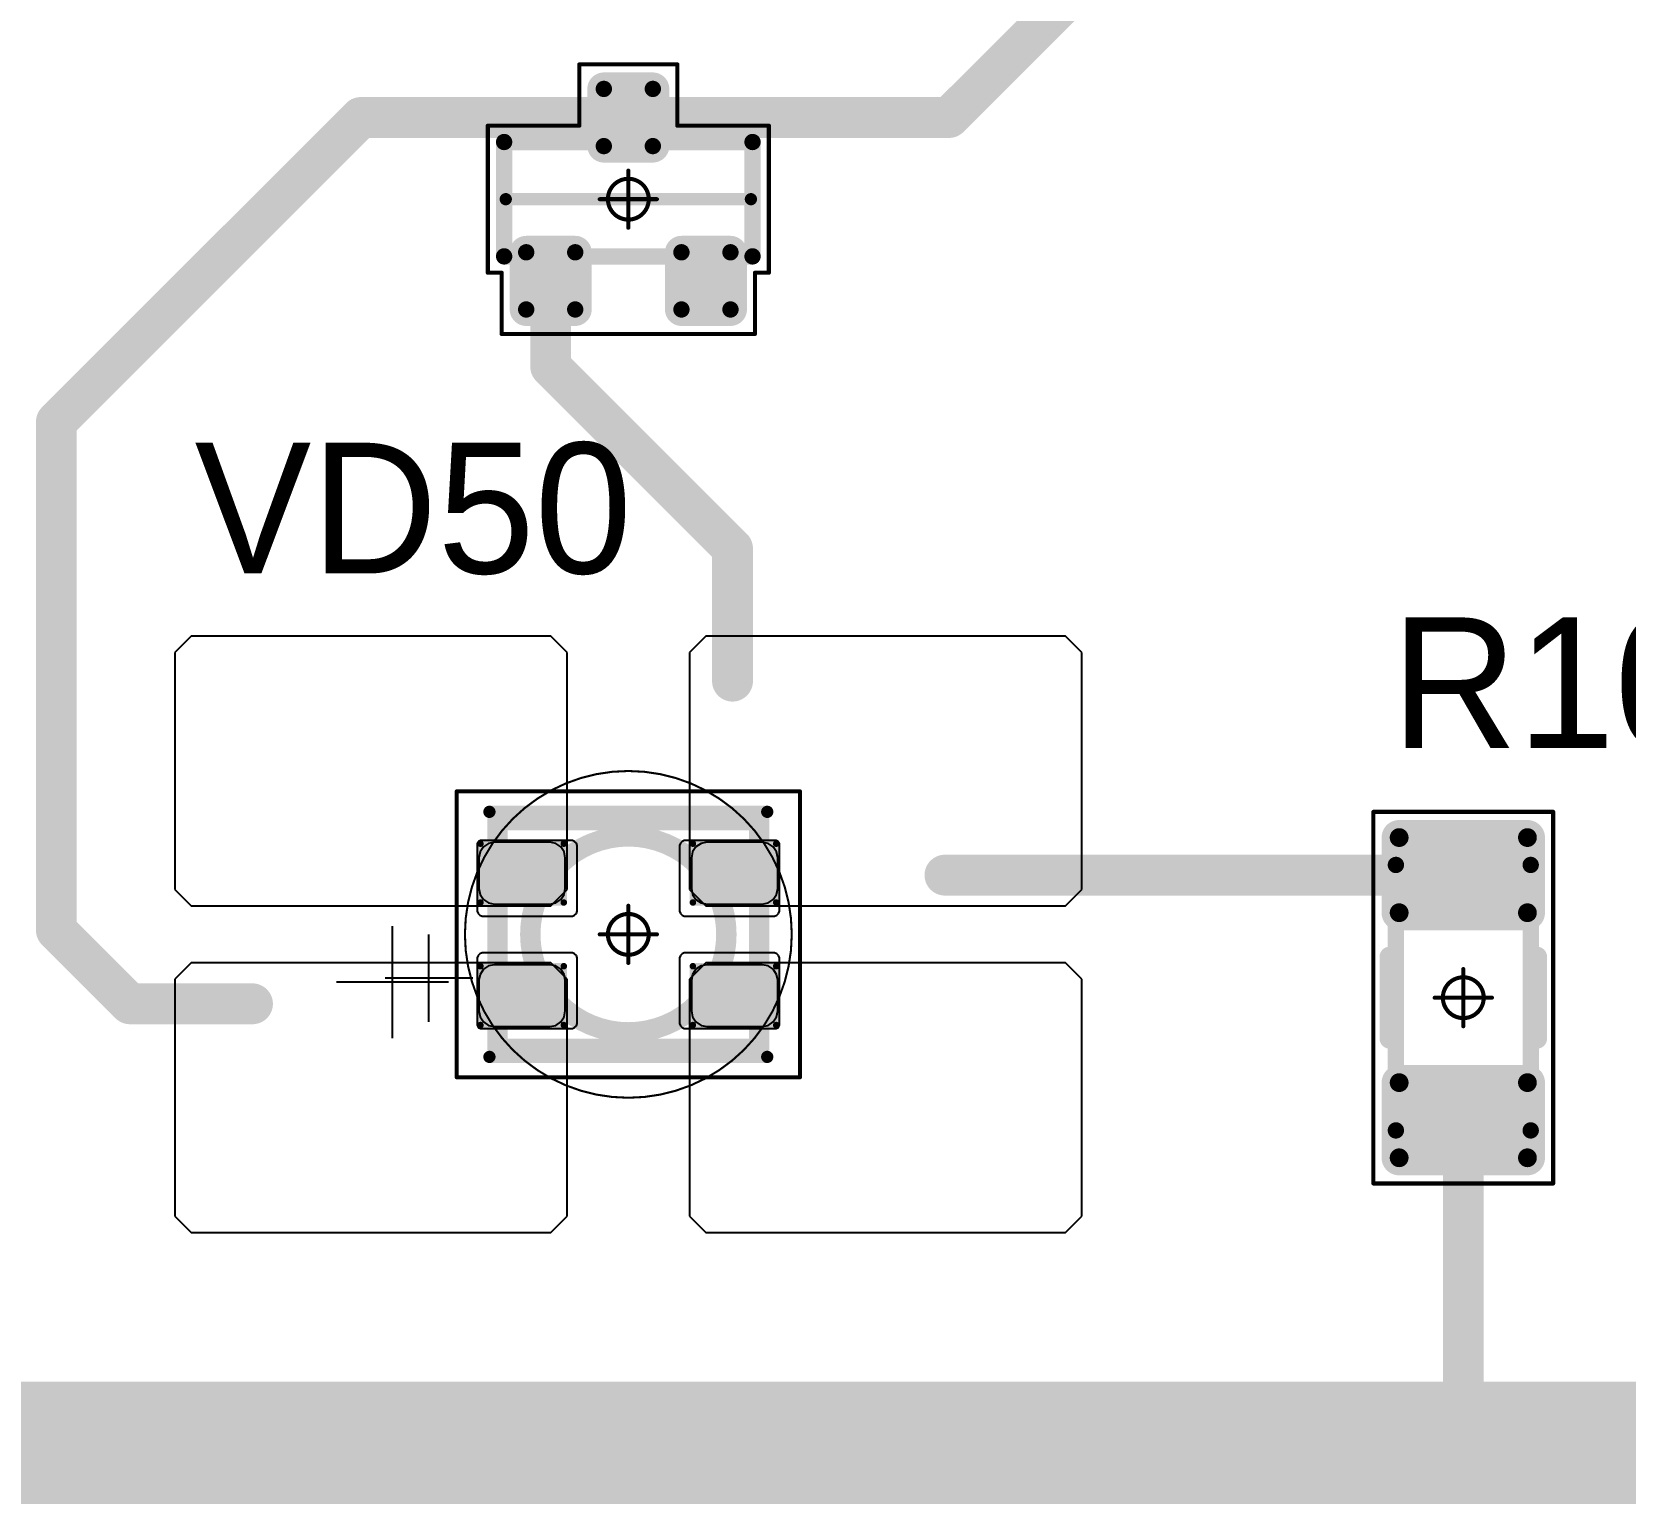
# Model space of a CAD drawing. Header units: millimetres. Extents: x 0 to 400, y 0 to 514.
# Drawn here: x 172.7 to 192.2, y 445.53 to 463.55 of the extents above; entities that cross this region are included whole.
import ezdxf

# ---------------------------------------------------------------- set-up
doc = ezdxf.new("R2010")
doc.units = ezdxf.units.MM
for name, color, linetype in [('Mechanical13', 56, 'Continuous'), ('Mechanical15', 56, 'Continuous'), ('Mechanical2', 216, 'Continuous'), ('TopLayer', 1, 'Continuous'), ('TopOverlay', 2, 'Continuous'), ('TopPaste', 8, 'Continuous'), ('TopSolder', 216, 'Continuous')]:
    doc.layers.add(name, color=color, linetype=linetype)

# ---------------------------------------------------------------- blocks, each defined once
blk = doc.blocks.new('SOT23_132')
at = {"layer": 'Mechanical13', "const_width": 0.1999996}
for points in [[(-0.7000011399999999, 1.52008078), (0.7000011399999999, 1.52008078)], [(-0.7000011399999999, 1.52008078), (-0.7000011399999999, -1.51991822)], [(0.7000011399999999, 1.52008078), (0.7000011399999999, -1.51991822)], [(-0.7000011399999999, -1.51991822), (0.7000011399999999, -1.51991822)]]:
    blk.add_lwpolyline(points, dxfattribs=at)
at = {"layer": 'Mechanical13', "const_width": 0.0999998}
for points in [[(-0.75000104, 1.52008078, 1), (-0.65000124, 1.52008078, 1)], [(-0.75000104, 1.52008078, 1), (-0.65000124, 1.52008078, 1)], [(0.65000124, 1.52008078, 1), (0.75000104, 1.52008078, 1)], [(0.65000124, 1.52008078, 1), (0.75000104, 1.52008078, 1)], [(-0.75000104, -1.51991822, 1), (-0.65000124, -1.51991822, 1)], [(-0.75000104, -1.51991822, 1), (-0.65000124, -1.51991822, 1)], [(0.65000124, -1.51991822, 1), (0.75000104, -1.51991822, 1)], [(0.65000124, -1.51991822, 1), (0.75000104, -1.51991822, 1)]]:
    blk.add_lwpolyline(points, format="xyb", close=True, dxfattribs=at)
at = {"layer": 'Mechanical15', "const_width": 0.0499999}
for points in [[(-1.64999924, 1.55008072), (-1.64999924, -1.54991816)], [(-1.64999924, 1.55008072), (-0.90000074, 1.55008072)], [(-0.90000074, 1.72008038), (-0.90000074, 1.55008072)], [(-0.90000074, 1.72008038), (0.90000074, 1.72008038)], [(0.90000074, 1.72008038), (0.90000074, 0.6000800799999999)], [(0.90000074, 0.6000800799999999), (1.64999924, 0.6000800799999999)], [(1.64999924, 0.6000800799999999), (1.64999924, -0.59991752)], [(0, 0.35008058), (0, -0.34991802)], [(-0.3499993, 8.128e-05), (0.3499993, 8.128e-05)], [(0.90000074, -0.59991752), (1.64999924, -0.59991752)], [(0.90000074, -0.59991752), (0.90000074, -1.71991782)], [(-1.64999924, -1.54991816), (-0.90000074, -1.54991816)], [(-0.90000074, -1.54991816), (-0.90000074, -1.71991782)], [(-0.90000074, -1.71991782), (0.90000074, -1.71991782)]]:
    blk.add_lwpolyline(points, dxfattribs=at)
at = {"layer": 'Mechanical15'}
for points, const_width in [([(-1.66249858, 1.55008072, 1), (-1.6374999, 1.55008072, 1)], 0.02499868), ([(-1.66249858, 1.55008072, 1), (-1.6374999, 1.55008072, 1)], 0.02499868), ([(-0.9125000799999999, 1.72008038, 1), (-0.8875014, 1.72008038, 1)], 0.02499868), ([(-0.9125000799999999, 1.72008038, 1), (-0.8875014, 1.72008038, 1)], 0.02499868), ([(-0.9125000799999999, 1.55008072, 1), (-0.8875014, 1.55008072, 1)], 0.02499868), ([(-0.9125000799999999, 1.55008072, 1), (-0.8875014, 1.55008072, 1)], 0.02499868), ([(0.8875014, 1.72008038, 1), (0.9125000799999999, 1.72008038, 1)], 0.02499868), ([(0.8875014, 1.72008038, 1), (0.9125000799999999, 1.72008038, 1)], 0.02499868), ([(0.8875014, 0.6000800799999999, 1), (0.9125000799999999, 0.6000800799999999, 1)], 0.02499868), ([(0.8875014, 0.6000800799999999, 1), (0.9125000799999999, 0.6000800799999999, 1)], 0.02499868), ([(1.6374999, 0.6000800799999999, 1), (1.66249858, 0.6000800799999999, 1)], 0.02499868), ([(1.6374999, 0.6000800799999999, 1), (1.66249858, 0.6000800799999999, 1)], 0.02499868), ([(0.2499995, 8.128e-05, 1), (-0.2499995, 8.128e-05, 1)], 0.0499999), ([(-0.01249934, 0.35008058, 1), (0.01249934, 0.35008058, 1)], 0.02499868), ([(-0.36249864, 8.128e-05, 1), (-0.33749996, 8.128e-05, 1)], 0.02499868), ([(-0.26249884, 8.128e-05, 1), (-0.23750016, 8.128e-05, 1)], 0.02499868), ([(0.23750016, 8.128e-05, 1), (0.26249884, 8.128e-05, 1)], 0.02499868), ([(0.33749996, 8.128e-05, 1), (0.36249864, 8.128e-05, 1)], 0.02499868), ([(-0.01249934, -0.34991802, 1), (0.01249934, -0.34991802, 1)], 0.02499868), ([(0.8875014, -0.59991752, 1), (0.9125000799999999, -0.59991752, 1)], 0.02499868), ([(0.8875014, -0.59991752, 1), (0.9125000799999999, -0.59991752, 1)], 0.02499868), ([(1.6374999, -0.59991752, 1), (1.66249858, -0.59991752, 1)], 0.02499868), ([(1.6374999, -0.59991752, 1), (1.66249858, -0.59991752, 1)], 0.02499868), ([(-1.66249858, -1.54991816, 1), (-1.6374999, -1.54991816, 1)], 0.02499868), ([(-1.66249858, -1.54991816, 1), (-1.6374999, -1.54991816, 1)], 0.02499868), ([(-0.9125000799999999, -1.54991816, 1), (-0.8875014, -1.54991816, 1)], 0.02499868), ([(-0.9125000799999999, -1.54991816, 1), (-0.8875014, -1.54991816, 1)], 0.02499868), ([(-0.9125000799999999, -1.71991782, 1), (-0.8875014, -1.71991782, 1)], 0.02499868), ([(-0.9125000799999999, -1.71991782, 1), (-0.8875014, -1.71991782, 1)], 0.02499868), ([(0.8875014, -1.71991782, 1), (0.9125000799999999, -1.71991782, 1)], 0.02499868), ([(0.8875014, -1.71991782, 1), (0.9125000799999999, -1.71991782, 1)], 0.02499868)]:
    blk.add_lwpolyline(points, format="xyb", close=True, dxfattribs=dict(at, const_width=const_width))
at = {"layer": 'TopLayer', "const_width": 0.0999998}
for points in [[(-1.39999974, 1.25008132, 1), (-1.29999994, 1.25008132, 1)], [(-0.7000011399999999, 1.25008132, 1), (-0.6000013399999999, 1.25008132, 1)], [(-1.39999974, 0.65008252, 1), (-1.29999994, 0.65008252, 1)], [(-0.7000011399999999, 0.65008252, 1), (-0.6000013399999999, 0.65008252, 1)], [(0.6000013399999999, 0.30008068, 1), (0.7000011399999999, 0.30008068, 1)], [(1.29999994, 0.30008068, 1), (1.39999974, 0.30008068, 1)], [(0.6000013399999999, -0.29991812, 1), (0.7000011399999999, -0.29991812, 1)], [(1.29999994, -0.29991812, 1), (1.39999974, -0.29991812, 1)], [(-1.39999974, -0.64991996, 1), (-1.29999994, -0.64991996, 1)], [(-0.7000011399999999, -0.64991996, 1), (-0.6000013399999999, -0.64991996, 1)], [(-1.39999974, -1.24991876, 1), (-1.29999994, -1.24991876, 1)], [(-0.7000011399999999, -1.24991876, 1), (-0.6000013399999999, -1.24991876, 1)]]:
    blk.add_lwpolyline(points, format="xyb", close=True, dxfattribs=at)
at = {"layer": 'TopLayer'}
for points in [[(-1.44999964, 1.25008132), (-1.44999964, 0.65008252), (-0.55000144, 1.25008132), (-0.55000144, 0.65008252)], [(-1.34999984, 1.35008112), (-1.34999984, 0.55008272), (-0.65000124, 1.35008112), (-0.65000124, 0.55008272)], [(0.65000124, 0.40008048), (0.65000124, -0.39991792), (1.34999984, 0.40008048), (1.34999984, -0.39991792)], [(0.55000144, 0.30008068), (0.55000144, -0.29991812), (1.44999964, 0.30008068), (1.44999964, -0.29991812)], [(-1.34999984, -0.54992016), (-1.34999984, -1.34991856), (-0.65000124, -0.54992016), (-0.65000124, -1.34991856)], [(-1.44999964, -0.64991996), (-1.44999964, -1.24991876), (-0.55000144, -0.64991996), (-0.55000144, -1.24991876)]]:
    blk.add_solid(points, dxfattribs=at)
at = {"layer": 'TopOverlay', "const_width": 0.1499997}
blk.add_lwpolyline([(0, 1.49999954), (0, -1.49999954)], dxfattribs=at)
at = {"layer": 'TopOverlay', "const_width": 0.07499858}
for points in [[(-0.03750056, 1.49999954, 1), (0.03750056, 1.49999954, 1)], [(-0.03750056, -1.49999954, 1), (0.03750056, -1.49999954, 1)]]:
    blk.add_lwpolyline(points, format="xyb", close=True, dxfattribs=at)
at = {"layer": 'TopPaste', "const_width": 0.07499858}
for points in [[(-1.38749786, 1.25008132, 1), (-1.31250182, 1.25008132, 1)], [(-0.68749926, 1.25008132, 1), (-0.61250322, 1.25008132, 1)], [(-1.38749786, 0.65008252, 1), (-1.31250182, 0.65008252, 1)], [(-0.68749926, 0.65008252, 1), (-0.61250322, 0.65008252, 1)], [(0.61250322, 0.30008068, 1), (0.68749926, 0.30008068, 1)], [(1.31250182, 0.30008068, 1), (1.38749786, 0.30008068, 1)], [(0.61250322, -0.29991812, 1), (0.68749926, -0.29991812, 1)], [(1.31250182, -0.29991812, 1), (1.38749786, -0.29991812, 1)], [(-1.38749786, -0.64991996, 1), (-1.31250182, -0.64991996, 1)], [(-0.68749926, -0.64991996, 1), (-0.61250322, -0.64991996, 1)], [(-1.38749786, -1.24991876, 1), (-1.31250182, -1.24991876, 1)], [(-0.68749926, -1.24991876, 1), (-0.61250322, -1.24991876, 1)]]:
    blk.add_lwpolyline(points, format="xyb", close=True, dxfattribs=at)
at = {"layer": 'TopPaste'}
for points in [[(-1.42499842, 1.25008132), (-1.42499842, 0.65008252), (-0.5750026599999999, 1.25008132), (-0.5750026599999999, 0.65008252)], [(-1.34999984, 1.3250799), (-1.34999984, 0.57508394), (-0.65000124, 1.3250799), (-0.65000124, 0.57508394)], [(0.5750026599999999, 0.30008068), (0.5750026599999999, -0.29991812), (1.42499842, 0.30008068), (1.42499842, -0.29991812)], [(0.65000124, 0.37507926), (0.65000124, -0.3749166999999999), (1.34999984, 0.37507926), (1.34999984, -0.3749166999999999)], [(-1.34999984, -0.57492138), (-1.34999984, -1.32491734), (-0.65000124, -0.57492138), (-0.65000124, -1.32491734)], [(-1.42499842, -0.64991996), (-1.42499842, -1.24991876), (-0.5750026599999999, -0.64991996), (-0.5750026599999999, -1.24991876)]]:
    blk.add_solid(points, dxfattribs=at)
at = {"layer": 'TopSolder', "const_width": 0.2015998}
for points in [[(-1.45079974, 1.25008132, 1), (-1.24919994, 1.25008132, 1)], [(-0.75080114, 1.25008132, 1), (-0.5492013399999999, 1.25008132, 1)], [(-1.45079974, 0.65008252, 1), (-1.24919994, 0.65008252, 1)], [(-0.75080114, 0.65008252, 1), (-0.5492013399999999, 0.65008252, 1)], [(0.5492013399999999, 0.30008068, 1), (0.75080114, 0.30008068, 1)], [(1.24919994, 0.30008068, 1), (1.45079974, 0.30008068, 1)], [(0.5492013399999999, -0.29991812, 1), (0.75080114, -0.29991812, 1)], [(1.24919994, -0.29991812, 1), (1.45079974, -0.29991812, 1)], [(-1.45079974, -0.64991996, 1), (-1.24919994, -0.64991996, 1)], [(-0.75080114, -0.64991996, 1), (-0.5492013399999999, -0.64991996, 1)], [(-1.45079974, -1.24991876, 1), (-1.24919994, -1.24991876, 1)], [(-0.75080114, -1.24991876, 1), (-0.5492013399999999, -1.24991876, 1)]]:
    blk.add_lwpolyline(points, format="xyb", close=True, dxfattribs=at)
at = {"layer": 'TopSolder'}
for points in [[(-1.34999984, 1.45168112), (-1.34999984, 0.44848272), (-0.65000124, 1.45168112), (-0.65000124, 0.44848272)], [(-1.55159964, 1.25008132), (-1.55159964, 0.65008252), (-0.4484014399999999, 1.25008132), (-0.4484014399999999, 0.65008252)], [(0.65000124, 0.50168048), (0.65000124, -0.50151792), (1.34999984, 0.50168048), (1.34999984, -0.50151792)], [(0.4484014399999999, 0.30008068), (0.4484014399999999, -0.29991812), (1.55159964, 0.30008068), (1.55159964, -0.29991812)], [(-1.34999984, -0.44832016), (-1.34999984, -1.45151856), (-0.65000124, -0.44832016), (-0.65000124, -1.45151856)], [(-1.55159964, -0.64991996), (-1.55159964, -1.24991876), (-0.4484014399999999, -0.64991996), (-0.4484014399999999, -1.24991876)]]:
    blk.add_solid(points, dxfattribs=at)
blk = doc.blocks.new('E65F_305')
at = {"layer": 'Mechanical13'}
for p, q in [((2.44058186, 1.07119928), (2.44058186, 0)), ((1.90498222, 0.5355996399999999), (2.9761815, 0.5355996399999999))]:
    blk.add_line(p, q, dxfattribs=at)
at = {"layer": 'Mechanical13', "const_width": 0.2499995}
for points in [[(-1.60001712, 1.39999974), (-1.60001712, -1.39999974)], [(1.59998156, 1.39999974), (-1.60001712, 1.39999974)], [(1.59998156, 1.39999974), (1.59998156, -1.39999974)], [(1.59998156, -1.39999974), (-1.60001712, -1.39999974)]]:
    blk.add_lwpolyline(points, dxfattribs=at)
at = {"layer": 'Mechanical13'}
for points, const_width in [([(-1.66251636, 1.39999974, 1), (-1.53751788, 1.39999974, 1)], 0.12499848), ([(-1.66251636, 1.39999974, 1), (-1.53751788, 1.39999974, 1)], 0.12499848), ([(1.53748232, 1.39999974, 1), (1.6624808, 1.39999974, 1)], 0.12499848), ([(1.53748232, 1.39999974, 1), (1.6624808, 1.39999974, 1)], 0.12499848), ([(1.19998236, 0, 1), (-1.20001792, 0, 1)], 0.2499995), ([(-1.26251716, 0, 1), (-1.13751868, 0, 1)], 0.12499848), ([(1.13748312, 0, 1), (1.2624816, 0, 1)], 0.12499848), ([(-1.66251636, -1.39999974, 1), (-1.53751788, -1.39999974, 1)], 0.12499848), ([(-1.66251636, -1.39999974, 1), (-1.53751788, -1.39999974, 1)], 0.12499848), ([(1.53748232, -1.39999974, 1), (1.6624808, -1.39999974, 1)], 0.12499848), ([(1.53748232, -1.39999974, 1), (1.6624808, -1.39999974, 1)], 0.12499848)]:
    blk.add_lwpolyline(points, format="xyb", close=True, dxfattribs=dict(at, const_width=const_width))
at = {"layer": 'Mechanical15', "const_width": 0.0499999}
for points in [[(2.09996532, 1.74999904), (-2.10003644, 1.75000158)], [(-2.10003644, 1.75000158), (-2.10003644, -1.75000158)], [(2.09996532, 1.74999904), (2.09996532, -1.74999904)], [(-1.778e-05, 0.3499993), (-1.778e-05, -0.3499993)], [(-1.778e-05, 0.3499993), (-1.778e-05, -0.3499993)], [(0.34996374, 1.778e-05), (-0.35003486, 1.778e-05)], [(0.34998152, 0), (-0.35001708, 0)], [(2.09996532, -1.74999904), (-2.10003644, -1.75000158)]]:
    blk.add_lwpolyline(points, dxfattribs=at)
at = {"layer": 'Mechanical15'}
for points, const_width in [([(-2.11253578, 1.75000158, 1), (-2.0875371, 1.75000158, 1)], 0.02499868), ([(-2.11253578, 1.75000158, 1), (-2.0875371, 1.75000158, 1)], 0.02499868), ([(2.08746598, 1.74999904, 1), (2.11246466, 1.74999904, 1)], 0.02499868), ([(2.08746598, 1.74999904, 1), (2.11246466, 1.74999904, 1)], 0.02499868), ([(0.24996394, 1.778e-05, 1), (-0.25003506, 1.778e-05, 1)], 0.0499999), ([(0.24998172, 0, 1), (-0.25001728, 0, 1)], 0.0499999), ([(-0.01251712, 0.3499993, 1), (0.01248156, 0.3499993, 1)], 0.02499868), ([(-0.01251712, 0.3499993, 1), (0.01248156, 0.3499993, 1)], 0.02499868), ([(-0.3625342, 1.778e-05, 1), (-0.33753552, 1.778e-05, 1)], 0.02499868), ([(-0.36251642, 0, 1), (-0.33751774, 0, 1)], 0.02499868), ([(-0.2625344, 1.778e-05, 1), (-0.23753572, 1.778e-05, 1)], 0.02499868), ([(-0.26251662, 0, 1), (-0.23751794, 0, 1)], 0.02499868), ([(0.2374646, 1.778e-05, 1), (0.26246328, 1.778e-05, 1)], 0.02499868), ([(0.23748238, 0, 1), (0.26248106, 0, 1)], 0.02499868), ([(0.3374643999999999, 1.778e-05, 1), (0.36246308, 1.778e-05, 1)], 0.02499868), ([(0.33748218, 0, 1), (0.36248086, 0, 1)], 0.02499868), ([(-0.01251712, -0.3499993, 1), (0.01248156, -0.3499993, 1)], 0.02499868), ([(-0.01251712, -0.3499993, 1), (0.01248156, -0.3499993, 1)], 0.02499868), ([(-2.11253578, -1.75000158, 1), (-2.0875371, -1.75000158, 1)], 0.02499868), ([(-2.11253578, -1.75000158, 1), (-2.0875371, -1.75000158, 1)], 0.02499868), ([(2.08746598, -1.74999904, 1), (2.11246466, -1.74999904, 1)], 0.02499868), ([(2.08746598, -1.74999904, 1), (2.11246466, -1.74999904, 1)], 0.02499868)]:
    blk.add_lwpolyline(points, format="xyb", close=True, dxfattribs=dict(at, const_width=const_width))
at = {"layer": 'TopLayer'}
for p, q in [((-5.35001724, 3.64999778), (-5.55001684, 3.44999818)), ((-0.9500158799999998, 3.650002859999999), (-5.35001724, 3.65000032)), ((-5.35001724, 3.65000032), (-5.35001724, 3.64999778)), ((-0.75001374, 3.45000072), (-0.9500158799999998, 3.650002859999999)), ((0.9499803199999999, 3.64999778), (0.7499807199999999, 3.44999818)), ((5.34997914, 3.65000032), (0.9499803199999999, 3.650002859999999)), ((0.9499803199999999, 3.650002859999999), (0.9499803199999999, 3.64999778)), ((5.54997874, 3.45000072), (5.34997914, 3.65000032)), ((-5.55001684, 3.44999818), (-5.54973236, 3.4497137)), ((-5.54973236, 3.4497137), (-5.54973236, 0.5499989)), ((-0.75001628, 0.54999636), (-0.75001374, 3.45000072)), ((0.7499807199999999, 3.44999818), (0.7502652, 3.4497137)), ((0.7502652, 3.4497137), (0.7502652, 0.5499989)), ((5.54998128, 0.54999636), (5.54997874, 3.45000072)), ((-5.54973236, 0.5499989), (-5.35001724, 0.3499993)), ((-0.9500158799999998, 0.3499993), (-0.75001628, 0.54999636)), ((0.7502652, 0.5499989), (0.9499803199999999, 0.3499993)), ((5.349981679999999, 0.3499993), (5.54998128, 0.54999636)), ((-5.35001724, 0.3499993), (-0.9500158799999998, 0.3499993)), ((0.9499803199999999, 0.3499993), (5.349981679999999, 0.3499993)), ((-5.35001724, -0.35000184), (-5.55001684, -0.55000144)), ((-0.9500158799999998, -0.3499993), (-5.35001724, -0.3499993)), ((-5.35001724, -0.3499993), (-5.35001724, -0.35000184)), ((-0.75001628, -0.54999636), (-0.9500158799999998, -0.3499993)), ((0.9499803199999999, -0.35000184), (0.7499807199999999, -0.55000144)), ((5.349981679999999, -0.3499993), (0.9499803199999999, -0.3499993)), ((0.9499803199999999, -0.3499993), (0.9499803199999999, -0.35000184)), ((5.54998128, -0.54999636), (5.349981679999999, -0.3499993)), ((-5.55001684, -0.55000144), (-5.54973236, -0.55028592)), ((-5.54973236, -0.55028592), (-5.54973236, -3.45000072)), ((-0.75001374, -3.45000072), (-0.75001628, -0.54999636)), ((0.7499807199999999, -0.55000144), (0.7502652, -0.55028592)), ((0.7502652, -0.55028592), (0.7502652, -3.45000072)), ((5.54997874, -3.45000072), (5.54998128, -0.54999636)), ((-5.54973236, -3.45000072), (-5.35001724, -3.65000032)), ((-0.9500158799999998, -3.650002859999999), (-0.75001374, -3.45000072)), ((0.7502652, -3.45000072), (0.9499803199999999, -3.650002859999999)), ((5.34997914, -3.65000032), (5.54997874, -3.45000072)), ((-5.35001724, -3.65000032), (-0.9500158799999998, -3.650002859999999)), ((0.9499803199999999, -3.650002859999999), (5.34997914, -3.65000032))]:
    blk.add_line(p, q, dxfattribs=at)
at = {"layer": 'TopLayer', "const_width": 0.03999991999999999}
for points in [[(-1.82994554, 1.11000032, 1), (-1.78994562, 1.11000032, 1)], [(-0.8099475799999999, 1.11000032, 1), (-0.7699476599999999, 1.11000032, 1)], [(0.77005434, 1.11000032, 1), (0.81005426, 1.11000032, 1)], [(1.7900523, 1.11000032, 1), (1.83005222, 1.11000032, 1)], [(-1.82994554, 0.39000176, 1), (-1.78994562, 0.39000176, 1)], [(-0.8099475799999999, 0.39000176, 1), (-0.7699476599999999, 0.39000176, 1)], [(0.77005434, 0.39000176, 1), (0.81005426, 0.39000176, 1)], [(1.7900523, 0.39000176, 1), (1.83005222, 0.39000176, 1)], [(-1.82994554, -0.39000176, 1), (-1.78994562, -0.39000176, 1)], [(-0.8099475799999999, -0.39000176, 1), (-0.7699476599999999, -0.39000176, 1)], [(0.77005434, -0.39000176, 1), (0.81005426, -0.39000176, 1)], [(1.7900523, -0.39000176, 1), (1.83005222, -0.39000176, 1)], [(-1.82994554, -1.11000032, 1), (-1.78994562, -1.11000032, 1)], [(-0.8099475799999999, -1.11000032, 1), (-0.7699476599999999, -1.11000032, 1)], [(0.77005434, -1.11000032, 1), (0.81005426, -1.11000032, 1)], [(1.7900523, -1.11000032, 1), (1.83005222, -1.11000032, 1)]]:
    blk.add_lwpolyline(points, format="xyb", close=True, dxfattribs=at)
at = {"layer": 'TopLayer'}
for points in [[(-1.8499455, 1.11000032), (-1.8499455, 0.39000176), (-0.7499477, 1.11000032), (-0.7499477, 0.39000176)], [(-1.80994558, 1.15000024), (-1.80994558, 0.35000184), (-0.78994762, 1.15000024), (-0.78994762, 0.35000184)], [(0.7500543799999999, 1.11000032), (0.7500543799999999, 0.39000176), (1.85005218, 1.11000032), (1.85005218, 0.39000176)], [(0.7900543, 1.15000024), (0.7900543, 0.35000184), (1.81005226, 1.15000024), (1.81005226, 0.35000184)], [(-1.80994558, -0.35000184), (-1.80994558, -1.15000024), (-0.78994762, -0.35000184), (-0.78994762, -1.15000024)], [(0.7900543, -0.35000184), (0.7900543, -1.15000024), (1.81005226, -0.35000184), (1.81005226, -1.15000024)], [(-1.8499455, -0.39000176), (-1.8499455, -1.11000032), (-0.7499477, -0.39000176), (-0.7499477, -1.11000032)], [(0.7500543799999999, -0.39000176), (0.7500543799999999, -1.11000032), (1.85005218, -0.39000176), (1.85005218, -1.11000032)]]:
    blk.add_solid(points, dxfattribs=at)
at = {"layer": 'TopOverlay'}
for p, q in [((2.88554922, 1.27113538), (2.88554922, -0.0999998)), ((2.1999829, 0.58556652), (3.57111808, 0.58556652))]:
    blk.add_line(p, q, dxfattribs=at)
at = {"layer": 'TopOverlay', "const_width": 0.1499997}
for points in [[(1.69998136, 1.49999954), (-1.70001692, 1.49999954)], [(1.69998136, -1.49999954), (-1.70001692, -1.49999954)]]:
    blk.add_lwpolyline(points, dxfattribs=at)
at = {"layer": 'TopOverlay', "const_width": 0.07499858}
for points in [[(-1.73751748, 1.49999954, 1), (-1.66251636, 1.49999954, 1)], [(1.6624808, 1.49999954, 1), (1.73748192, 1.49999954, 1)], [(-1.73751748, -1.49999954, 1), (-1.66251636, -1.49999954, 1)], [(1.6624808, -1.49999954, 1), (1.73748192, -1.49999954, 1)]]:
    blk.add_lwpolyline(points, format="xyb", close=True, dxfattribs=at)
at = {"layer": 'TopPaste'}
for p, q in [((-1.81413912, 1.01066092), (-1.82869078, 0.9375012999999999)), ((-1.77269648, 1.0726801), (-1.81413912, 1.01066092)), ((-1.7106773, 1.11412274), (-1.77269648, 1.0726801)), ((-1.63751768, 1.1286744), (-1.7106773, 1.11412274)), ((-0.96251776, 1.1286744), (-1.63751768, 1.1286744)), ((-0.8893581399999999, 1.11412274), (-0.96251776, 1.1286744)), ((-0.82733896, 1.0726801), (-0.8893581399999999, 1.11412274)), ((-0.78589632, 1.01066092), (-0.82733896, 1.0726801)), ((-0.7713446599999999, 0.9375012999999999), (-0.78589632, 1.01066092)), ((0.7858607599999999, 1.01066092), (0.7713091, 0.9375012999999999)), ((0.8273034, 1.0726801), (0.7858607599999999, 1.01066092)), ((0.88932258, 1.11412274), (0.8273034, 1.0726801)), ((0.9624822000000001, 1.1286744), (0.88932258, 1.11412274)), ((1.63748212, 1.1286744), (0.9624822000000001, 1.1286744)), ((1.71064174, 1.11412274), (1.63748212, 1.1286744)), ((1.77266092, 1.0726801), (1.71064174, 1.11412274)), ((1.81410356, 1.01066092), (1.77266092, 1.0726801)), ((1.82865522, 0.9375012999999999), (1.81410356, 1.01066092)), ((-1.82869078, 0.9375012999999999), (-1.82869078, 0.56250078)), ((-0.7713446599999999, 0.56250078), (-0.7713446599999999, 0.9375012999999999)), ((0.7713091, 0.9375012999999999), (0.7713091, 0.56250078)), ((1.82865522, 0.56250078), (1.82865522, 0.9375012999999999)), ((-1.82869078, 0.56250078), (-1.81413912, 0.4893386199999999)), ((-1.81413912, 0.4893386199999999), (-1.77269648, 0.42732198)), ((-1.77269648, 0.42732198), (-1.7106773, 0.3858768)), ((-0.8893581399999999, 0.3858768), (-0.82733896, 0.42732198)), ((-0.82733896, 0.42732198), (-0.78589632, 0.4893386199999999)), ((-0.78589632, 0.4893386199999999), (-0.7713446599999999, 0.56250078)), ((0.7713091, 0.56250078), (0.7858633, 0.4893411599999999)), ((0.7858633, 0.4893411599999999), (0.8273034, 0.42732198)), ((0.8273034, 0.42732198), (0.88932258, 0.38587934)), ((1.71064174, 0.3858768), (1.77266092, 0.42732198)), ((1.77266092, 0.42732198), (1.8141061, 0.4893411599999999)), ((1.8141061, 0.4893411599999999), (1.82865522, 0.56250078)), ((-1.7106773, 0.3858768), (-1.63751768, 0.3713251399999999)), ((-1.63751768, 0.3713251399999999), (-0.96251776, 0.3713251399999999)), ((-0.96251776, 0.3713251399999999), (-0.8893581399999999, 0.3858768)), ((0.88932258, 0.38587934), (0.9624822000000001, 0.3713251399999999)), ((0.9624822000000001, 0.3713251399999999), (1.63748212, 0.37132768)), ((1.63748212, 0.37132768), (1.71064174, 0.3858768)), ((-1.7106773, -0.3858768), (-1.77269648, -0.42732198)), ((-1.63751768, -0.3713251399999999), (-1.7106773, -0.3858768)), ((-0.96251776, -0.3713251399999999), (-1.63751768, -0.3713251399999999)), ((-0.8893581399999999, -0.3858768), (-0.96251776, -0.3713251399999999)), ((-0.82733896, -0.42732198), (-0.8893581399999999, -0.3858768)), ((0.88932258, -0.38587934), (0.8273034, -0.42732198)), ((0.9624822000000001, -0.3713251399999999), (0.88932258, -0.38587934)), ((1.63748212, -0.37132768), (0.9624822000000001, -0.3713251399999999)), ((1.71064174, -0.3858768), (1.63748212, -0.37132768)), ((1.77266092, -0.42732198), (1.71064174, -0.3858768)), ((-1.81413912, -0.4893386199999999), (-1.82869078, -0.56250078)), ((-1.82869078, -0.56250078), (-1.82869078, -0.9375012999999999)), ((-1.77269648, -0.42732198), (-1.81413912, -0.4893386199999999)), ((-0.78589632, -0.4893386199999999), (-0.82733896, -0.42732198)), ((-0.7713446599999999, -0.56250078), (-0.78589632, -0.4893386199999999)), ((-0.7713446599999999, -0.9375012999999999), (-0.7713446599999999, -0.56250078)), ((0.7858633, -0.4893411599999999), (0.7713091, -0.56250078)), ((0.7713091, -0.56250078), (0.7713091, -0.9375012999999999)), ((0.8273034, -0.42732198), (0.7858633, -0.4893411599999999)), ((1.8141061, -0.4893411599999999), (1.77266092, -0.42732198)), ((1.82865522, -0.56250078), (1.8141061, -0.4893411599999999)), ((1.82865522, -0.9375012999999999), (1.82865522, -0.56250078)), ((-1.82869078, -0.9375012999999999), (-1.81413912, -1.01066092)), ((-0.78589632, -1.01066092), (-0.7713446599999999, -0.9375012999999999)), ((0.7713091, -0.9375012999999999), (0.7858607599999999, -1.01066092)), ((1.81410356, -1.01066092), (1.82865522, -0.9375012999999999)), ((-1.81413912, -1.01066092), (-1.77269648, -1.0726801)), ((-1.77269648, -1.0726801), (-1.7106773, -1.11412274)), ((-1.7106773, -1.11412274), (-1.63751768, -1.1286744)), ((-1.63751768, -1.1286744), (-0.96251776, -1.1286744)), ((-0.96251776, -1.1286744), (-0.8893581399999999, -1.11412274)), ((-0.8893581399999999, -1.11412274), (-0.82733896, -1.0726801)), ((-0.82733896, -1.0726801), (-0.78589632, -1.01066092)), ((0.7858607599999999, -1.01066092), (0.8273034, -1.0726801)), ((0.8273034, -1.0726801), (0.88932258, -1.11412274)), ((0.88932258, -1.11412274), (0.9624822000000001, -1.1286744)), ((0.9624822000000001, -1.1286744), (1.63748212, -1.1286744)), ((1.63748212, -1.1286744), (1.71064174, -1.11412274)), ((1.71064174, -1.11412274), (1.77266092, -1.0726801)), ((1.77266092, -1.0726801), (1.81410356, -1.01066092))]:
    blk.add_line(p, q, dxfattribs=at)
at = {"layer": 'TopSolder'}
for p, q in [((-1.84997344, 1.1006328), (-1.8500344, 1.1005693)), ((-1.8500344, 1.1005693), (-1.85003186, 0.30054804)), ((-1.8499709, 1.11057182), (-1.84997344, 1.1006328)), ((-1.84235852, 1.1289284), (-1.8499709, 1.11057182)), ((-1.82829962, 1.14297714), (-1.84235852, 1.1289284)), ((-1.80993542, 1.15057428), (-1.82829962, 1.14297714)), ((-1.79999894, 1.1505692), (-1.80993542, 1.15057428)), ((-0.7000443199999999, 1.15057174), (-1.79999894, 1.1505692)), ((-0.70004178, 1.15057174), (-0.7000443199999999, 1.15057174)), ((-0.6851218199999999, 1.15057428), (-0.70004178, 1.15057174)), ((-0.6575526599999999, 1.13915444), (-0.6851218199999999, 1.15057428)), ((-0.63645288, 1.1180572), (-0.6575526599999999, 1.13915444)), ((-0.6250355799999999, 1.09048804), (-0.63645288, 1.1180572)), ((-0.62504574, 0.30055566), (-0.6250355799999999, 1.07556808)), ((-0.6250355799999999, 1.07556808), (-0.6250355799999999, 1.09048804)), ((0.6249822399999999, 1.07555792), (0.6249644599999999, 1.07556808)), ((0.6249644599999999, 1.07556808), (0.62496954, 0.30054804)), ((0.63638684, 1.1180445), (0.6249771599999999, 1.09047788)), ((0.6249771599999999, 1.09047788), (0.6249822399999999, 1.07555792)), ((0.6574789999999999, 1.13914428), (0.63638684, 1.1180445)), ((0.685038, 1.1505692), (0.6574789999999999, 1.13914428)), ((0.69995542, 1.15057174), (0.685038, 1.1505692)), ((1.79996846, 1.15056412), (0.69995542, 1.15057174)), ((1.79997354, 1.15055904), (1.79996846, 1.15056412)), ((1.80991002, 1.15056158), (1.79997354, 1.15055904)), ((1.82827168, 1.14295682), (1.80991002, 1.15056158)), ((1.8423255, 1.128903), (1.82827168, 1.14295682)), ((1.84993026, 1.11054388), (1.8423255, 1.128903)), ((1.84993026, 1.10060486), (1.84993026, 1.11054388)), ((1.84995312, 0.30055566), (1.84993026, 1.10060486)), ((-1.85003186, 0.30054804), (-1.85003186, 0.2856331599999999)), ((-1.85003186, 0.2856331599999999), (-1.83861202, 0.25807924)), ((-1.83861202, 0.25807924), (-1.81751732, 0.23699216)), ((-1.81751732, 0.23699216), (-1.78995832, 0.22558248)), ((-1.78995832, 0.22558248), (-1.77504344, 0.22558502)), ((-1.77504344, 0.22558502), (-1.77504344, 0.22557994)), ((-1.77504344, 0.22557994), (-0.70004178, 0.22558248)), ((-0.70004178, 0.22558248), (-0.68512436, 0.22557994)), ((-0.68512436, 0.22557994), (-0.65756536, 0.23699216)), ((-0.65756536, 0.23699216), (-0.63647066, 0.25808432)), ((-0.63647066, 0.25808432), (-0.62505082, 0.28564078)), ((-0.62505082, 0.28564078), (-0.62505082, 0.30055566)), ((-0.62505082, 0.30055566), (-0.62504574, 0.30055566)), ((0.62496954, 0.30054804), (0.6249720799999999, 0.2856331599999999)), ((0.6249720799999999, 0.2856331599999999), (0.6363919199999999, 0.2580767)), ((0.6363919199999999, 0.2580767), (0.6574891599999999, 0.23698962)), ((0.6574891599999999, 0.23698962), (0.6850507, 0.22557994)), ((0.6850507, 0.22557994), (0.69996304, 0.22558502)), ((0.69996304, 0.22558502), (0.69995542, 0.2255774)), ((0.69995542, 0.2255774), (1.77495962, 0.22558248)), ((1.77495962, 0.22558248), (1.78987196, 0.2255774)), ((1.78987196, 0.2255774), (1.8174335, 0.23698708)), ((1.8174335, 0.23698708), (1.8385282, 0.25807416)), ((1.8385282, 0.25807416), (1.84994804, 0.28563062)), ((1.84994804, 0.28563062), (1.84995058, 0.3005455)), ((1.84995058, 0.3005455), (1.84995312, 0.30055566)), ((-1.85002424, -0.29941774), (-1.85002678, -1.09943138)), ((-1.85001916, -0.2994152), (-1.85002424, -0.29941774)), ((-1.83859932, -0.25694132), (-1.85001916, -0.28450032)), ((-1.85001916, -0.28450032), (-1.85001916, -0.2994152)), ((-1.81750462, -0.2358517), (-1.83859932, -0.25694132)), ((-1.78994308, -0.22443948), (-1.81750462, -0.2358517)), ((-1.77502566, -0.22444202), (-1.78994308, -0.22443948)), ((-0.70002654, -0.22444202), (-1.77502566, -0.22444202)), ((-0.700024, -0.22444456), (-0.70002654, -0.22444202)), ((-0.68510912, -0.22443948), (-0.700024, -0.22444456)), ((-0.6575501199999999, -0.23584916), (-0.68510912, -0.22443948)), ((-0.63645288, -0.25693624), (-0.6575501199999999, -0.23584916)), ((-0.6250330399999999, -0.2844927), (-0.63645288, -0.25693624)), ((-0.62505844, -1.07443016), (-0.6250330399999999, -0.29940504)), ((-0.6250330399999999, -0.29940504), (-0.6250330399999999, -0.2844927)), ((0.6249746199999999, -0.29941774), (0.6249644599999999, -1.07443016)), ((0.6249822399999999, -0.29941774), (0.6249746199999999, -0.29941774)), ((0.63640208, -0.25694386), (0.6249822399999999, -0.28450032)), ((0.6249822399999999, -0.28450032), (0.6249822399999999, -0.29941774)), ((0.65749678, -0.2358517), (0.63640208, -0.25694386)), ((0.68505578, -0.22443948), (0.65749678, -0.2358517)), ((0.6999732, -0.22444202), (0.68505578, -0.22443948)), ((1.77497232, -0.22444202), (0.6999732, -0.22444202)), ((1.77497486, -0.22444456), (1.77497232, -0.22444202)), ((1.78988974, -0.22444202), (1.77497486, -0.22444456)), ((1.81744874, -0.2358517), (1.78988974, -0.22444202)), ((1.83854344, -0.25693878), (1.81744874, -0.2358517)), ((1.84996328, -0.2844927), (1.83854344, -0.25693878)), ((1.84996328, -0.29940758), (1.84996328, -0.2844927)), ((1.84996328, -1.09943392), (1.84996328, -0.29940758)), ((-1.85002678, -1.09943138), (-1.8500217, -1.10936786)), ((-1.8500217, -1.10936786), (-1.84239916, -1.12772444)), ((-1.84239916, -1.12772444), (-1.82833518, -1.1417681)), ((-1.82833518, -1.1417681), (-1.8099659, -1.14936016)), ((-1.8099659, -1.14936016), (-1.80002688, -1.14935)), ((-1.80002688, -1.14935), (-1.80002688, -1.14935254)), ((-1.80002688, -1.14935254), (-0.70002654, -1.14942874)), ((-0.70002654, -1.14942874), (-0.6851014999999999, -1.14941858)), ((-0.6851014999999999, -1.14941858), (-0.6575348799999999, -1.13797334)), ((-0.6575348799999999, -1.13797334), (-0.6364477999999999, -1.1168507)), ((-0.6364477999999999, -1.1168507), (-0.62504828, -1.0892663)), ((-0.62504828, -1.0892663), (-0.62506098, -1.0743438)), ((-0.62506098, -1.0743438), (-0.62505844, -1.07443016)), ((0.6249644599999999, -1.07443016), (0.6249644599999999, -1.08934758)), ((0.6249644599999999, -1.08934758), (0.6363843, -1.11691674)), ((0.6363843, -1.11691674), (0.65748408, -1.13801398)), ((0.65748408, -1.13801398), (0.68505324, -1.14943382)), ((0.68505324, -1.14943382), (0.6999732, -1.14943128)), ((0.69997066, -1.14943382), (1.79993036, -1.14942874)), ((0.6999732, -1.14943128), (0.69997066, -1.14943382)), ((1.79993036, -1.14942874), (1.80986684, -1.14943382)), ((1.80986684, -1.14943382), (1.82823104, -1.14183668)), ((1.82823104, -1.14183668), (1.84228994, -1.12778794)), ((1.84228994, -1.12778794), (1.84990232, -1.10943136)), ((1.84990232, -1.10943136), (1.84990486, -1.09949234)), ((1.84990486, -1.09949234), (1.84996328, -1.09943392))]:
    blk.add_line(p, q, dxfattribs=at)
blk = doc.blocks.new('RC1206S_382')
at = {"layer": 'Mechanical13', "const_width": 0.1999996}
for points in [[(-1.62500056, -0.8249996199999998), (-1.62500056, 0.8249996199999998)], [(1.62500056, 0.8249996199999998), (-1.62500056, 0.8249996199999998)], [(1.62500056, -0.8249996199999998), (1.62500056, 0.8249996199999998)], [(1.62500056, -0.8249996199999998), (-1.62500056, -0.8249996199999998)]]:
    blk.add_lwpolyline(points, dxfattribs=at)
at = {"layer": 'Mechanical13', "const_width": 0.0999998}
for points in [[(-1.67500046, 0.8249996199999998, 1), (-1.57500066, 0.8249996199999998, 1)], [(-1.67500046, 0.8249996199999998, 1), (-1.57500066, 0.8249996199999998, 1)], [(1.57500066, 0.8249996199999998, 1), (1.67500046, 0.8249996199999998, 1)], [(1.57500066, 0.8249996199999998, 1), (1.67500046, 0.8249996199999998, 1)], [(-1.67500046, -0.8249996199999998, 1), (-1.57500066, -0.8249996199999998, 1)], [(-1.67500046, -0.8249996199999998, 1), (-1.57500066, -0.8249996199999998, 1)], [(1.57500066, -0.8249996199999998, 1), (1.67500046, -0.8249996199999998, 1)], [(1.57500066, -0.8249996199999998, 1), (1.67500046, -0.8249996199999998, 1)]]:
    blk.add_lwpolyline(points, format="xyb", close=True, dxfattribs=at)
at = {"layer": 'Mechanical15', "const_width": 0.0499999}
for points in [[(-2.27499926, -1.10000034), (-2.27499926, 1.10000034)], [(2.27499926, 1.10000034), (-2.27499926, 1.10000034)], [(2.27499926, -1.10000034), (2.27499926, 1.10000034)], [(0, -0.3499993), (0, 0.3499993)], [(0.3499993, 0), (-0.3499993, 0)], [(2.27499926, -1.10000034), (-2.27499926, -1.10000034)]]:
    blk.add_lwpolyline(points, dxfattribs=at)
at = {"layer": 'Mechanical15'}
for points, const_width in [([(-2.2874986, 1.10000034, 1), (-2.26249992, 1.10000034, 1)], 0.02499868), ([(-2.2874986, 1.10000034, 1), (-2.26249992, 1.10000034, 1)], 0.02499868), ([(2.26249992, 1.10000034, 1), (2.2874986, 1.10000034, 1)], 0.02499868), ([(2.26249992, 1.10000034, 1), (2.2874986, 1.10000034, 1)], 0.02499868), ([(0.2499995, 0, 1), (-0.2499995, 0, 1)], 0.0499999), ([(-0.01249934, 0.3499993, 1), (0.01249934, 0.3499993, 1)], 0.02499868), ([(-0.36249864, 0, 1), (-0.33749996, 0, 1)], 0.02499868), ([(-0.26249884, 0, 1), (-0.23750016, 0, 1)], 0.02499868), ([(0.23750016, 0, 1), (0.26249884, 0, 1)], 0.02499868), ([(0.33749996, 0, 1), (0.36249864, 0, 1)], 0.02499868), ([(-0.01249934, -0.3499993, 1), (0.01249934, -0.3499993, 1)], 0.02499868), ([(-2.2874986, -1.10000034, 1), (-2.26249992, -1.10000034, 1)], 0.02499868), ([(-2.2874986, -1.10000034, 1), (-2.26249992, -1.10000034, 1)], 0.02499868), ([(2.26249992, -1.10000034, 1), (2.2874986, -1.10000034, 1)], 0.02499868), ([(2.26249992, -1.10000034, 1), (2.2874986, -1.10000034, 1)], 0.02499868)]:
    blk.add_lwpolyline(points, format="xyb", close=True, dxfattribs=dict(at, const_width=const_width))
at = {"layer": 'TopLayer', "const_width": 0.11500104}
for points in [[(-2.01750168, 0.78499716, 1), (-1.90250064, 0.78499716, 1)], [(-1.09750352, 0.78499716, 1), (-0.98250248, 0.78499716, 1)], [(0.98250248, 0.78499716, 1), (1.09750352, 0.78499716, 1)], [(1.90250064, 0.78499716, 1), (2.01750168, 0.78499716, 1)], [(-2.01750168, -0.78499716, 1), (-1.90250064, -0.78499716, 1)], [(-1.09750352, -0.78499716, 1), (-0.98250248, -0.78499716, 1)], [(0.98250248, -0.78499716, 1), (1.09750352, -0.78499716, 1)], [(1.90250064, -0.78499716, 1), (2.01750168, -0.78499716, 1)]]:
    blk.add_lwpolyline(points, format="xyb", close=True, dxfattribs=at)
at = {"layer": 'TopLayer'}
for points in [[(-2.0750022, -0.78499716), (-0.92500196, -0.78499716), (-2.0750022, 0.78499716), (-0.92500196, 0.78499716)], [(-1.96000116, -0.8999982), (-1.040003, -0.8999982), (-1.96000116, 0.8999982), (-1.040003, 0.8999982)], [(0.92500196, -0.78499716), (2.0750022, -0.78499716), (0.92500196, 0.78499716), (2.0750022, 0.78499716)], [(1.040003, -0.8999982), (1.96000116, -0.8999982), (1.040003, 0.8999982), (1.96000116, 0.8999982)]]:
    blk.add_solid(points, dxfattribs=at)
at = {"layer": 'TopOverlay', "const_width": 0.2499995}
for points in [[(0.499999, 0.90000074), (-0.499999, 0.90000074)], [(0.499999, -0.90000074), (-0.499999, -0.90000074)]]:
    blk.add_lwpolyline(points, dxfattribs=at)
at = {"layer": 'TopOverlay', "const_width": 0.12499848}
for points in [[(-0.56249824, 0.90000074, 1), (-0.43749976, 0.90000074, 1)], [(0.43749976, 0.90000074, 1), (0.56249824, 0.90000074, 1)], [(-0.56249824, -0.90000074, 1), (-0.43749976, -0.90000074, 1)], [(0.43749976, -0.90000074, 1), (0.56249824, -0.90000074, 1)]]:
    blk.add_lwpolyline(points, format="xyb", close=True, dxfattribs=at)
at = {"layer": 'TopPaste', "const_width": 0.08999982}
for points in [[(-2.0049998, 0.78499716, 1), (-1.91500252, 0.78499716, 1)], [(-1.08500164, 0.78499716, 1), (-0.9950043599999999, 0.78499716, 1)], [(0.9950043599999999, 0.78499716, 1), (1.08500164, 0.78499716, 1)], [(1.91500252, 0.78499716, 1), (2.0049998, 0.78499716, 1)], [(-2.0049998, -0.78499716, 1), (-1.91500252, -0.78499716, 1)], [(-1.08500164, -0.78499716, 1), (-0.9950043599999999, -0.78499716, 1)], [(0.9950043599999999, -0.78499716, 1), (1.08500164, -0.78499716, 1)], [(1.91500252, -0.78499716, 1), (2.0049998, -0.78499716, 1)]]:
    blk.add_lwpolyline(points, format="xyb", close=True, dxfattribs=at)
at = {"layer": 'TopPaste'}
for points in [[(-2.05000098, -0.78499716), (-0.9500031800000001, -0.78499716), (-2.05000098, 0.78499716), (-0.9500031800000001, 0.78499716)], [(-1.96000116, -0.8749969799999999), (-1.040003, -0.8749969799999999), (-1.96000116, 0.8749969799999999), (-1.040003, 0.8749969799999999)], [(0.9500031800000001, -0.78499716), (2.05000098, -0.78499716), (0.9500031800000001, 0.78499716), (2.05000098, 0.78499716)], [(1.040003, -0.8749969799999999), (1.96000116, -0.8749969799999999), (1.040003, 0.8749969799999999), (1.96000116, 0.8749969799999999)]]:
    blk.add_solid(points, dxfattribs=at)
at = {"layer": 'TopSolder', "const_width": 0.21500084}
for points in [[(-2.06750158, 0.78499716, 1), (-1.85250074, 0.78499716, 1)], [(-1.14750342, 0.78499716, 1), (-0.93250258, 0.78499716, 1)], [(0.93250258, 0.78499716, 1), (1.14750342, 0.78499716, 1)], [(1.85250074, 0.78499716, 1), (2.06750158, 0.78499716, 1)], [(-2.06750158, -0.78499716, 1), (-1.85250074, -0.78499716, 1)], [(-1.14750342, -0.78499716, 1), (-0.93250258, -0.78499716, 1)], [(0.93250258, -0.78499716, 1), (1.14750342, -0.78499716, 1)], [(1.85250074, -0.78499716, 1), (2.06750158, -0.78499716, 1)]]:
    blk.add_lwpolyline(points, format="xyb", close=True, dxfattribs=at)
at = {"layer": 'TopSolder'}
for points in [[(-1.96000116, -0.999998), (-1.040003, -0.999998), (-1.96000116, 0.999998), (-1.040003, 0.999998)], [(1.040003, -0.999998), (1.96000116, -0.999998), (1.040003, 0.999998), (1.96000116, 0.999998)], [(-2.175002, -0.78499716), (-0.8250021599999999, -0.78499716), (-2.175002, 0.78499716), (-0.8250021599999999, 0.78499716)], [(0.8250021599999999, -0.78499716), (2.175002, -0.78499716), (0.8250021599999999, 0.78499716), (2.175002, 0.78499716)]]:
    blk.add_solid(points, dxfattribs=at)

msp = doc.modelspace()

# ---------------------------------------------------------------- linework, layer by layer
at = {"layer": 'Mechanical2'}
for points, const_width in [([(181.99999922, 452.49999924, 1), (177.99999706, 452.49999924, 1)], 0.0254), ([(179.99974922, 454.50000032, 1), (180.00024706, 454.50000032, 1)], 0.00050038), ([(177.99364706, 452.49999924, 1), (178.00634706, 452.49999924, 1)], 0.0127), ([(177.99975068, 452.49999924, 1), (178.00024852, 452.49999924, 1)], 0.00050038), ([(181.99364922, 452.49999924, 1), (182.00634922, 452.49999924, 1)], 0.0127), ([(181.9997503, 452.49999924, 1), (182.00024814, 452.49999924, 1)], 0.00050038), ([(179.99974922, 450.5000007, 1), (180.00024706, 450.5000007, 1)], 0.00050038)]:
    msp.add_lwpolyline(points, format="xyb", close=True, dxfattribs=dict(at, const_width=const_width))
at = {"layer": 'Mechanical2', "const_width": 0.00100076}
for points in [[(179.99999814, 450.5000007), (179.99999814, 454.50000032)], [(177.9999996, 452.49999924), (181.99999922, 452.49999924)]]:
    msp.add_lwpolyline(points, dxfattribs=at)
at = {"layer": 'TopLayer'}
for points, const_width in [([(183.924956, 462.49995638), (187.0750005, 465.6500008799999)], 0.499999), ([(173.00000198, 458.77496002), (176.72499834, 462.49995638)], 0.499999), ([(176.72499834, 462.49995638), (179.99992448, 462.49995638)], 0.499999), ([(179.99992448, 462.49995638), (183.924956, 462.49995638)], 0.499999), ([(179.04992384, 459.45007932), (179.04992384, 460.4999553)], 0.499999), ([(179.04992384, 459.45007932), (181.27500194, 457.22500122)], 0.499999), ([(173.00000198, 452.54995596), (173.00000198, 458.77496002)], 0.499999), ([(181.27500194, 455.60000066), (181.27500194, 457.22500122)], 0.499999), ([(183.87499928, 453.22499906), (183.87502214, 453.22502192)], 0.499999), ([(183.87502214, 453.22502192), (190.21875088, 453.22502192)], 0.499999), ([(173.00000198, 452.54995596), (173.89999764, 451.6499603)], 0.499999), ([(173.89999764, 451.6499603), (175.40000226, 451.6499603)], 0.499999), ([(190.21875088, 446.44375024), (190.21875088, 450.22501776)], 0.499999), ([(169.55000126, 446.27500026), (190.0500009, 446.27500026)], 1.49999954), ([(190.0500009, 446.27500026), (244.475, 446.27500026)], 1.49999954), ([(190.0500009, 446.27500026), (190.21875088, 446.44375024)], 0.499999)]:
    msp.add_lwpolyline(points, dxfattribs=dict(at, const_width=const_width))
for points, const_width in [([(176.59999986, 462.49995638, 1), (176.84999682, 462.49995638, 1)], 0.2499995), ([(176.59999986, 462.49995638, 1), (176.84999682, 462.49995638, 1)], 0.2499995), ([(179.874926, 462.49995638, 1), (180.12492296, 462.49995638, 1)], 0.2499995), ([(179.874926, 462.49995638, 1), (180.12492296, 462.49995638, 1)], 0.2499995), ([(183.79995752, 462.49995638, 1), (184.04995448, 462.49995638, 1)], 0.2499995), ([(183.79995752, 462.49995638, 1), (184.04995448, 462.49995638, 1)], 0.2499995), ([(178.92492536, 460.4999553, 1), (179.17492232, 460.4999553, 1)], 0.2499995), ([(178.92492536, 459.45007932, 1), (179.17492232, 459.45007932, 1)], 0.2499995), ([(178.92492536, 459.45007932, 1), (179.17492232, 459.45007932, 1)], 0.2499995), ([(172.8750035, 458.77496002, 1), (173.12500046, 458.77496002, 1)], 0.2499995), ([(172.8750035, 458.77496002, 1), (173.12500046, 458.77496002, 1)], 0.2499995), ([(181.15000346, 457.22500122, 1), (181.40000042, 457.22500122, 1)], 0.2499995), ([(181.15000346, 457.22500122, 1), (181.40000042, 457.22500122, 1)], 0.2499995), ([(181.15000346, 455.60000066, 1), (181.40000042, 455.60000066, 1)], 0.2499995), ([(183.7500008, 453.22499906, 1), (183.99999776, 453.22499906, 1)], 0.2499995), ([(183.75002366, 453.22502192, 1), (184.00002062, 453.22502192, 1)], 0.2499995), ([(183.75002366, 453.22502192, 1), (184.00002062, 453.22502192, 1)], 0.2499995), ([(190.0937524, 453.22502192, 1), (190.34374936, 453.22502192, 1)], 0.2499995), ([(172.8750035, 452.54995596, 1), (173.12500046, 452.54995596, 1)], 0.2499995), ([(172.8750035, 452.54995596, 1), (173.12500046, 452.54995596, 1)], 0.2499995), ([(173.77499916, 451.6499603, 1), (174.02499612, 451.6499603, 1)], 0.2499995), ([(173.77499916, 451.6499603, 1), (174.02499612, 451.6499603, 1)], 0.2499995), ([(175.27500378, 451.6499603, 1), (175.52500074, 451.6499603, 1)], 0.2499995), ([(190.0937524, 450.22501776, 1), (190.34374936, 450.22501776, 1)], 0.2499995), ([(189.67500038, 446.27500026, 1), (190.42500142, 446.27500026, 1)], 0.7499985), ([(189.67500038, 446.27500026, 1), (190.42500142, 446.27500026, 1)], 0.7499985), ([(190.0937524, 446.44375024, 1), (190.34374936, 446.44375024, 1)], 0.2499995), ([(190.0937524, 446.44375024, 1), (190.34374936, 446.44375024, 1)], 0.2499995), ([(189.92500242, 446.27500026, 1), (190.17499938, 446.27500026, 1)], 0.2499995)]:
    msp.add_lwpolyline(points, format="xyb", close=True, dxfattribs=dict(at, const_width=const_width))

# ---------------------------------------------------------------- block references
for name, p, rotation in [('SOT23_132', (180.00000576, 461.4999558399999), 90), ('E65F_305', (180.00000068, 452.49999924), 180), ('RC1206S_382', (190.21875088, 451.72501984), 270)]:
    msp.add_blockref(name, p, dxfattribs=dict(rotation=rotation))

# ---------------------------------------------------------------- texts
at = {"layer": 'TopOverlay'}
for s, p in [('VD50', (174.69220078, 456.91879914)), ('R10', (189.33686288, 454.78017248))]:
    msp.add_text(s, height=1.59999934, dxfattribs=at).set_placement(p)

doc.saveas('drawing.dxf')
